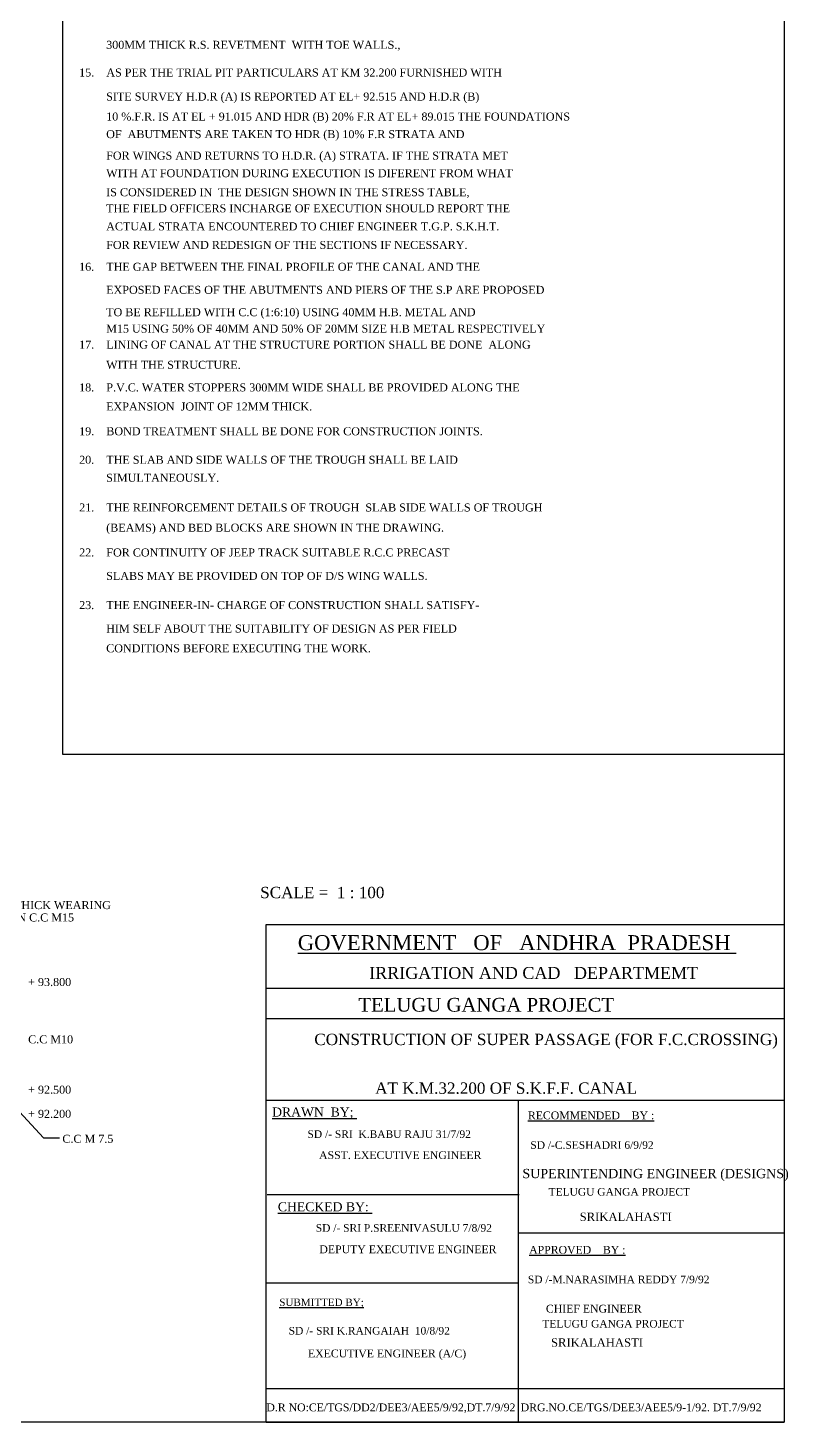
# Model space of a CAD drawing. Header units: millimetres. Extents: x 3132 to 88655, y 1884 to 56746.
# Drawn here: x 69640 to 88655, y 1884 to 36736 of the extents above; entities that cross this region are included whole.
import ezdxf

# ---------------------------------------------------------------- set-up
doc = ezdxf.new("R2010")
doc.units = ezdxf.units.MM
doc.header["$MEASUREMENT"] = 0
doc.layers.add('DIM', color=5, linetype='Continuous')
doc.layers.add('TEXT', color=7, linetype='Continuous')
doc.layers.add('TITLE', color=7, linetype='Continuous', lineweight=30)
doc.styles.get("Standard").update_dxf_attribs({"font": 'TIMES.TTF', "height": 170})
doc.dimstyles.get("Standard").update_dxf_attribs({"dimtxt": 170, "dimasz": 150, "dimexe": 0.18, "dimexo": 0.0625, "dimgap": 0.09, "dimtad": 0, "dimtih": 1, "dimtoh": 1, "dimdec": 0, "dimzin": 0, "dimdsep": 46, "dimtxsty": 'Standard', "dimcen": 300, "dimclrd": 5, "dimclre": 5, "dimclrt": 4, "dimadec": 0, "dimazin": 0, "dimtfac": 1, "dimtdec": 0, "dimtofl": 0, "dimtmove": 0, "dimatfit": 3, "dimfxl": 5, "dimfxlon": 1, "dimtolj": 1, "dimtzin": 0, "dimarcsym": 0})

msp = doc.modelspace()

# ---------------------------------------------------------------- linework, layer by layer
at = {"layer": 'TITLE'}
msp.add_line((75599.8, 14326.7), (88559.8, 14326.7), dxfattribs=at)
at = {"layer": 'TITLE', "lineweight": 30}
for p, q in [((88559.8, 14326.7), (88559.8, 1884.2)), ((75599.8, 12731.7), (88559.8, 12731.7)), ((75599.8, 11971.8), (88559.8, 11971.8)), ((75599.8, 9929.8), (88559.8, 9929.8)), ((75626.8, 7571.2), (81930.2, 7571.2)), ((81903.2, 6612.7), (88559.8, 6612.7)), ((75599.8, 5366.4), (81903.2, 5366.4)), ((88559.8, 2712.1), (75599.8, 2712.1)), ((75599.8, 1884.2), (88559.8, 1884.2))]:
    msp.add_line(p, q, dxfattribs=at)
at = {"layer": 'TITLE', "ltscale": 0.2}
for points in [[(88559.8, 1884.2), (3132.4, 1884.2), (3132.4, 56745.6), (88559.8, 56745.6)], [(70515.7, 56745.6), (88559.8, 56745.6), (88559.8, 18570.6), (70515.7, 18570.6)]]:
    msp.add_lwpolyline(points, close=True, dxfattribs=at)
at = {"layer": 'TITLE'}
msp.add_lwpolyline([(75599.8, 1884.2), (75599.8, 14326.7)], dxfattribs=at)
at = {"layer": 'TITLE', "lineweight": 30}
msp.add_lwpolyline([(81903.2, 9929.8), (81903.2, 1884.2)], dxfattribs=at)

# ---------------------------------------------------------------- texts
at = {"layer": 'TEXT', "ltscale": 0.2}
for s, p in [('300MM THICK R.S. REVETMENT  WITH TOE WALLS.,', (71598.4, 36213.2)), ('15.    AS PER THE TRIAL PIT PARTICULARS AT KM 32.200 FURNISHED WITH', (70922.1, 35520.6)), ('SITE SURVEY H.D.R (A) IS REPORTED AT EL+ 92.515 AND H.D.R (B)', (71598.4, 34919.9)), ('10 %%%.F.R. IS AT EL + 91.015 AND HDR (B) 20%%% F.R AT EL+ 89.015 THE FOUNDATIONS', (71598.4, 34419.7)), ('OF  ABUTMENTS ARE TAKEN TO HDR (B) 10%%% F.R STRATA AND', (71598.4, 33980.4)), ('FOR WINGS AND RETURNS TO H.D.R. (A) STRATA. IF THE STRATA MET', (71598.4, 33443.6)), ('WITH AT FOUNDATION DURING EXECUTION IS DIFERENT FROM WHAT', (71598.4, 33004.4)), ('IS CONSIDERED IN  THE DESIGN SHOWN IN THE STRESS TABLE,', (71598.4, 32528.5)), ('THE FIELD OFFICERS INCHARGE OF EXECUTION SHOULD REPORT THE', (71598.4, 32125.9)), ('ACTUAL STRATA ENCOUNTERED TO CHIEF ENGINEER T.G.P. S.K.H.T.', (71598.4, 31674.5)), ('FOR REVIEW AND REDESIGN OF THE SECTIONS IF NECESSARY.', (71598.4, 31210.8)), ('16.    THE GAP BETWEEN THE FINAL PROFILE OF THE CANAL AND THE', (70922.1, 30664.7)), ('EXPOSED FACES OF THE ABUTMENTS AND PIERS OF THE S.P ARE PROPOSED', (71598.4, 30088.4)), ('TO BE REFILLED WITH C.C (1:6:10) USING 40MM H.B. METAL AND', (71598.4, 29529.7)), ('M15 USING 50%%% OF 40MM AND 50%%% OF 20MM SIZE H.B METAL RESPECTIVELY', (71598.4, 29118.6)), ('17.    LINING OF CANAL AT THE STRUCTURE PORTION SHALL BE DONE  ALONG', (70922.1, 28718.4)), ('WITH THE STRUCTURE.', (71598.4, 28213.9)), ('18.    P.V.C. WATER STOPPERS 300MM WIDE SHALL BE PROVIDED ALONG THE', (70922.1, 27649.3)), ('EXPANSION  JOINT OF 12MM THICK.', (71598.4, 27172.3)), ('19.    BOND TREATMENT SHALL BE DONE FOR CONSTRUCTION JOINTS.', (70922.1, 26552.8)), ('20.    THE SLAB AND SIDE WALLS OF THE TROUGH SHALL BE LAID', (70922.1, 25840)), ('SIMULTANEOUSLY.', (71598.4, 25390.4)), ('21.    THE REINFORCEMENT DETAILS OF TROUGH  SLAB SIDE WALLS OF TROUGH', (70922.1, 24647.6)), ('(BEAMS) AND BED BLOCKS ARE SHOWN IN THE DRAWING.', (71598.4, 24143.1)), ('22.    FOR CONTINUITY OF JEEP TRACK SUITABLE R.C.C PRECAST', (70922.1, 23523.7)), ('SLABS MAY BE PROVIDED ON TOP OF D/S WING WALLS.', (71598.4, 22937)), ('23.    THE ENGINEER-IN- CHARGE OF CONSTRUCTION SHALL SATISFY-', (70922.1, 22207.9)), ('HIM SELF ABOUT THE SUITABILITY OF DESIGN AS PER FIELD', (71598.4, 21621.2)), ('CONDITIONS BEFORE EXECUTING THE WORK.', (71598.4, 21127.7)), ('75MM THICK WEARING', (68378.3, 14708.5)), ('COAT IN C.C M15', (68378.3, 14398.9)), ('+ 93.800', (69646.3, 12785.3)), ('C.C M10', (69646.3, 11352.5)), ('+ 92.500', (69646.3, 10093.8)), ('+ 92.200', (69646.3, 9490.2)), ('C.C M 7.5', (70502.7, 8866.9))]:
    msp.add_text(s, height=200, dxfattribs=at).set_placement(p)
at = {"layer": 'TITLE', "lineweight": 30}
for s, height, p in [('SCALE =  1 : 100', 283.379, (75450.6, 14981)), ('%%UGOVERNMENT   OF   ANDHRA  PRADESH ', 374.959, (76391, 13681.9)), ('IRRIGATION AND CAD   DEPARTMEMT ', 298.474, (78176.7, 12963.2)), ('TELUGU GANGA PROJECT', 343.351, (77906.9, 12144.6)), ('CONSTRUCTION OF SUPER PASSAGE (FOR F.C.CROSSING)', 283.379, (76803.9, 11309.2)), ('AT K.M.32.200 OF S.K.F.F. CANAL', 283.379, (78325.9, 10091.2)), ('%%UDRAWN  BY; ', 226.72, (75748.7, 9522.3)), ('%%URECOMMENDED    BY :', 194.566, (82147.1, 9454.3)), ('SD /- SRI  K.BABU RAJU 31/7/92', 189.924, (76633, 8987.8)), ('SD /-C.SESHADRI 6/9/92', 189.924, (82207.7, 8715.6)), ('ASST. EXECUTIVE ENGINEER', 194.837, (76922.5, 8460.7)), ('SUPERINTENDING ENGINEER (DESIGNS)', 232.147, (82008.9, 7982.2)), ('TELUGU GANGA PROJECT', 189.924, (82662.9, 7546)), ('%%UCHECKED BY: ', 226.72, (75891.6, 7153.5)), ('SRIKALAHASTI', 209.28, (83440.8, 6911.9)), ('SD /- SRI P.SREENIVASULU 7/8/92', 189.924, (76840.2, 6642.7)), ('DEPUTY EXECUTIVE ENGINEER', 194.837, (76931.1, 6106.6)), ('%%UAPPROVED    BY :', 194.566, (82178.3, 6093.7)), ('SD /-M.NARASIMHA REDDY 7/9/92', 189.924, (82145.4, 5354.9)), ('%%USUBMITTED BY;', 183.121, (75928.8, 4787.5)), ('CHIEF ENGINEER', 194.837, (82597.3, 4622.9)), ('SD /- SRI K.RANGAIAH  10/8/92', 189.924, (76162.3, 4073.5)), ('TELUGU GANGA PROJECT', 189.924, (82507.2, 4247.5)), ('SRIKALAHASTI', 209.28, (82724.2, 3769)), ('EXECUTIVE ENGINEER (A/C)', 194.837, (76646.3, 3502.7)), ('D.R NO:CE/TGS/DD2/DEE3/AEE5/9/92,DT.7/9/92', 194.837, (75605.2, 2155.2)), ('DRG.NO.CE/TGS/DEE3/AEE5/9-1/92. DT.7/9/92', 194.837, (81965.6, 2155.2))]:
    msp.add_text(s, height=height, dxfattribs=at).set_placement(p)

# ---------------------------------------------------------------- leaders
at = {"layer": 'DIM', "ltscale": 0.2}
msp.add_leader([(69128.1, 9963.3), (70027.2, 8986.7), (70434.2, 8986.7)], dimstyle='Standard', override={"dimgap": 0.09, "dimtad": 0}, dxfattribs=at)

doc.saveas('drawing.dxf')
